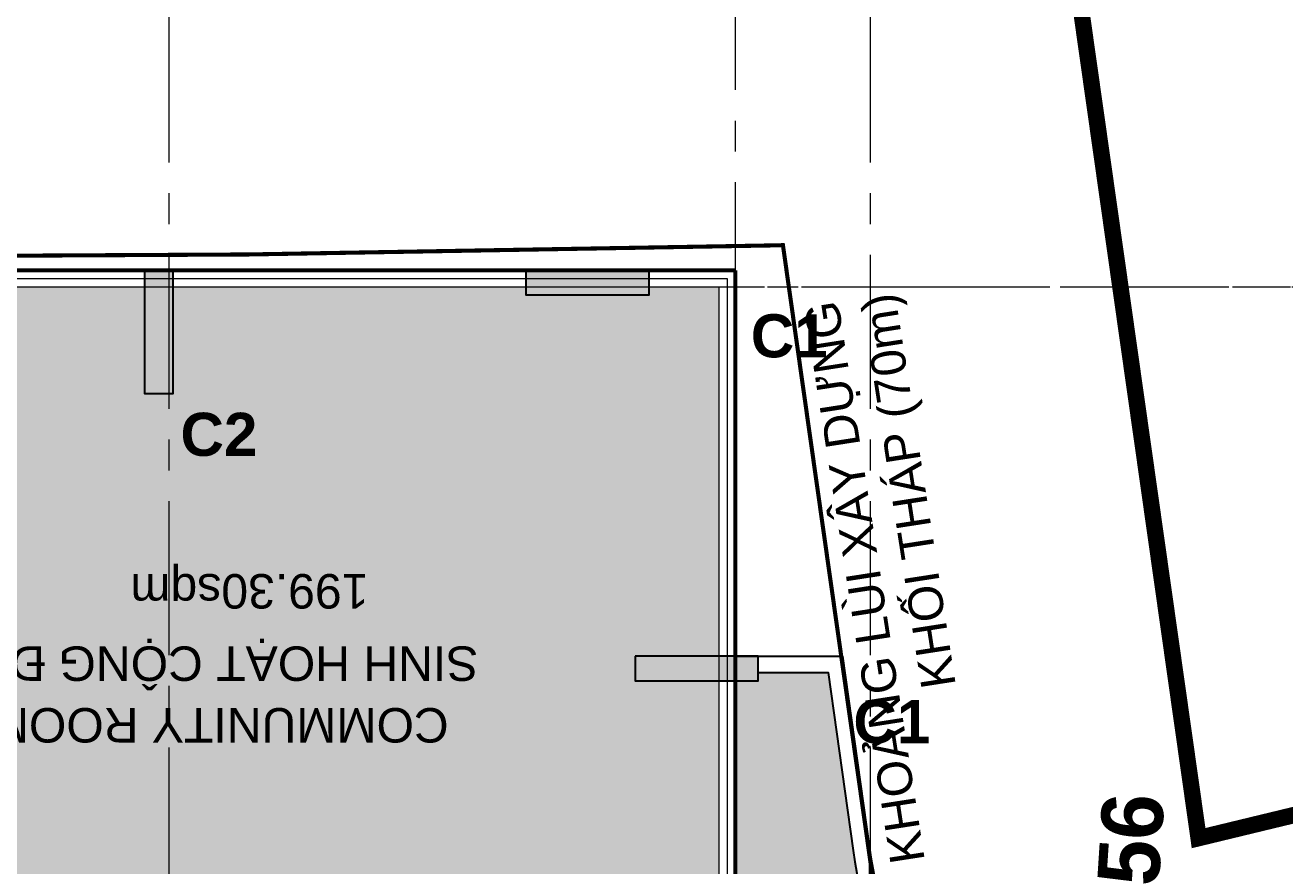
# Model space of a CAD drawing. Header units: millimetres. Extents: x -100356 to 314685, y 446 to 1273965.
# Drawn here: x 71438 to 86788, y 827514 to 837754 of the extents above; entities that cross this region are included whole.
import ezdxf
from ezdxf.xclip import XClip

# ---------------------------------------------------------------- set-up
doc = ezdxf.new("R2010")
doc.units = ezdxf.units.MM
doc.header["$XCLIPFRAME"] = 2
for name, pattern in [('20180221 BF$0$DASHDOT', [1, 0.5, -0.25, 0, -0.25]), ('CENTER', [2, 1.25, -0.25, 0.25, -0.25]), ('Dash', [6, 3, -3]), ('DASHED2', [0.375, 0.25, -0.125]), ('gf$0$CENTER2', [28.574999999999996, 19.05, -3.174999999999999, 3.174999999999999, -3.174999999999999]), ('gf$0$Kume - Grid Line', [10.5, 5.999999999999999, -1.25, 2, -1.25])]:
    doc.linetypes.add(name, pattern=pattern)
for name, color, linetype in [('20180221 BF$0$10', 1, 'Continuous'), ('20180221 BF$0$sohieu_diem', 2, 'Continuous'), ('20180221 BF$0$TREE', 99, 'Continuous'), ('STR', 7, 'Continuous')]:
    doc.layers.add(name, color=color, linetype=linetype)
for name, color, linetype, lineweight in [('20180221 BF$0$setback', 1, 'Continuous', 13), ('20180330-Ascent Plaza-TP-Ban ve so bo$0$KÍNH', 150, 'Continuous', 9), ('@ color hatch', 7, 'Continuous', 13), ('A.Concrete', 7, 'Continuous', 25), ('A1 - dp$0$TUONG 2', 2, 'Continuous', 25), ('gf$0$A.Axis', 251, 'gf$0$CENTER2', 13), ('GJ', 1, 'Continuous', 13), ('KÍNH', 150, 'Continuous', 9), ('LC.HA', 250, 'Continuous', 9), ('LGI', 250, 'CENTER', 9), ('luoicot', 30, 'Continuous', 13), ('TEXT', 6, 'Continuous', 20), ('Text 35', 250, 'Continuous', 15)]:
    doc.layers.add(name, color=color, linetype=linetype, lineweight=lineweight)
doc.styles.add('20180221 BF$0$VAPTIMN', font='VNI-Aptima-Bold.TTF')
doc.styles.add('ARIAL', font='Font - TrueType - Arial Bold.ttf')
doc.styles.add('VnArial', font='Font - TrueType - Arial.ttf')

# ---------------------------------------------------------------- blocks, each defined once
blk = doc.blocks.new('SITE')
at = {"layer": 'GJ', "color": 2, "linetype": 'DASHED2', "ltscale": 200, "const_width": 50}
for points, elevation in [([(-29878.63724851527, 42740.08829556103), (-25969.8822123002, 42803.69467001787), (-21953.70208691485, 42762.33819735248), (-17824.85726146697, 42747.82105758612), (-8761.388092617854, 42796.05047907075), (-2287.339617544902, 42907.87486342783), (-2255.000619305414, 42909.88816991018), (-1185.958073573885, 35376.80779356154), (-1156.783467286848, 8044.275215967384), (-171.9813663010718, -62.86530163977295), (-42868.96356875566, 0.1675262849894352)], -1.948401880183878e-06), ([(-1160.81639505917, 11822.56543983352), (38571.89058090094, 16750.10564390331), (72293.83119198002, 20682.01865234907), (72665.93298668478, 20725.40091659437), (70991.79475905074, 24793.97242829512), (67558.71321172311, 33008.61330619716), (67488.72564941837, 32988.16896476794), (63296.97417460548, 41856.2439627928), (55641.11397701863, 39398.49793158652), (32498.0134045966, 31968.91299656802), (30483.45593920327, 38296.36017735372), (27912.23902114679, 37565.9203514136), (20347.20191071602, 35807.48221048719), (-530.79163456487, 30760.13330863212), (-1185.958083242935, 35376.60854589431)], -1.53277294855317e-06)]:
    blk.add_lwpolyline(points, dxfattribs=dict(at, elevation=elevation))
at = {"layer": 'TEXT', "extrusion": (-1.38694278514431e-09, 5.521557532036263e-09, 1), "insert": (-108.1246516158571, 29991.15589171386, 2.53674456826596e-08), "char_height": 419.9999999999998, "width": 12264.82834147841, "attachment_point": 1, "text_direction": (-0.1533147348097698, 0.9881774092187141, -5.668917182160395e-09), "style": 'VnArial'}
blk.add_mtext('\\pi5420.49001;KHOẢNG LÙI XÂY DỰNG \\P\\pi7471.49956;KHỐI THÁP (70m)', dxfattribs=at)
blk = doc.blocks.new('X-GRID')
at = {"layer": 'LGI', "ltscale": 1500}
for p, q in [((-49499.99921768473, 49486.83894699802), (-49499.99921768485, -7272.626217615738)), ((-40949.99921768473, 49486.838946998), (-40949.99921768496, -7272.626217615763)), ((-47849.99921768496, -7272.626217615734), (-47849.99921768485, 30849.96715951794)), ((5008.778208642092, -1.2732925824821e-11), (-57318.59826279094, 1.482476363889873e-10))]:
    blk.add_line(p, q, dxfattribs=at)
blk = doc.blocks.new('A$C60262ED2')
at = {"layer": 'LC.HA'}
h = blk.add_hatch(color=256, dxfattribs=at)
h.dxf.hatch_style = 1
h.paths.add_polyline_path([(48408.776904887, 51684.01337275357), (48058.776904887, 51684.01337275357), (48058.776904887, 50184.01337275357), (48408.776904887, 50184.01337275357)])
h = blk.add_hatch(color=256, dxfattribs=at)
h.dxf.hatch_style = 1
h.paths.add_polyline_path([(52708.77777361381, 51684.01097252851), (52708.77777361381, 51384.01097252851), (54208.77777361381, 51384.01097252851), (54208.77777361381, 51684.01097252851)])
h = blk.add_hatch(color=256, dxfattribs=at)
h.dxf.hatch_style = 1
h.paths.add_polyline_path([(54038.78195984004, 46983.90661866689), (54038.78195984004, 46683.90661866689), (55538.78195984004, 46683.90661866689), (55538.78195984004, 46983.90661866689)])
at = {"layer": 'STR', "ltscale": 1000}
for points, elevation in [([(48408.776904887, 51684.01337275357), (48058.776904887, 51684.01337275357), (48058.776904887, 50184.01337275357), (48408.776904887, 50184.01337275357)], 6.706806565628017e-05), ([(52708.77777361381, 51684.01097252851), (52708.77777361381, 51384.01097252851), (54208.77777361381, 51384.01097252851), (54208.77777361381, 51684.01097252851)], 6.560706836601802e-05), ([(54038.78195984004, 46983.90661866689), (54038.78195984004, 46683.90661866689), (55538.78195984004, 46683.90661866689), (55538.78195984004, 46983.90661866689)], 6.706806565628017e-05)]:
    blk.add_lwpolyline(points, close=True, dxfattribs=dict(at, elevation=elevation))
at = {"rotation": 180}
blk.add_blockref('X-GRID', (7408.778555928438, 51484.01189456624, 6.706806565628017e-05), dxfattribs=at)
at = {"layer": 'Text 35', "ltscale": 1000, "style": 'ARIAL'}
for s, p in [('C1', (55448.24989483511, 50623.52851214394, 6.706806565628017e-05)), ('C2', (48498.24902610871, 49423.45512912399, 6.706806565628017e-05)), ('C1', (56698.25408106169, 45923.42415826779, 6.706806565628017e-05))]:
    blk.add_text(s, height=525, dxfattribs=at).set_placement(p)
blk = doc.blocks.new('column')
at = {"layer": 'luoicot', "ltscale": 0.5}
blk.add_blockref('A$C60262ED2', (-47108.64113252342, -40383.94843114301, -6.68157683473537e-05), dxfattribs=at)
blk = doc.blocks.new('20180221 BF$0$hientrang')
at = {"layer": '20180221 BF$0$10', "color": 1, "linetype": 'Continuous'}
for p, q in [((-70963.43429744185, 47370.89826066041, -1.952475130390826e-06), (-59640.44825465105, 49716.52975018159, -1.598956099344858e-06)), ((-65904.15067557647, 31044.46418409038, -1.886014317536145e-06), (-70963.43429744185, 47370.89826066041, -1.952475130390826e-06))]:
    blk.add_line(p, q, dxfattribs=at)
at = {"layer": '20180221 BF$0$10', "color": 1}
for p, q in [((-70963.43429755815, 47370.89826066006, -1.952475130394322e-06), (-59640.4482545345, 49716.52975041384, -1.598956099340115e-06)), ((-65904.15067336091, 31044.46418711438, -1.886014317453461e-06), (-70963.43429755815, 47370.89826066006, -1.952475130394322e-06))]:
    blk.add_line(p, q, dxfattribs=at)
at = {"layer": '20180221 BF$0$setback', "color": 1, "linetype": '20180221 BF$0$DASHDOT', "ltscale": 200, "const_width": 199.9999999999989, "elevation": -1.53136088444266e-06}
blk.add_lwpolyline([(-65904.15067941154, 31044.46418945078), (-70963.43429744185, 47370.89826066041), (-59640.44825453446, 49716.52975018113)], dxfattribs=at)
at = {"layer": '20180221 BF$0$sohieu_diem', "color": 3, "const_width": 93.75093750937491, "elevation": -1.951063066293001e-06}
blk.add_lwpolyline([(-71010.3097284949, 47370.95775196556, 1), (-70916.55886638834, 47370.83876935486, 1)], format="xyb", close=True, dxfattribs=at)
at = {"layer": '20180221 BF$0$sohieu_diem', "color": 3, "style": '20180221 BF$0$VAPTIMN'}
blk.add_text('56', height=750.0075000750003, rotation=359.9272838922649, dxfattribs=at).set_placement((-71589.72935974557, 47821.15460352175, -1.968974554108263e-06))
blk = doc.blocks.new('gf$0$grid tower-gf')
at = {"layer": 'gf$0$A.Axis', "linetype": 'gf$0$Kume - Grid Line', "lineweight": 9, "ltscale": 100}
blk.add_line((48341.18399926653, -11100.06496995769), (-14918.79991812457, -11100.0649699575), dxfattribs=at)

msp = doc.modelspace()

# ---------------------------------------------------------------- hatches: boundary and pattern name
at = {"layer": '@ color hatch', "ltscale": 0.5}
h = msp.add_hatch(color=61, dxfattribs=at)
h.paths.add_polyline_path([(57741.17675161803, 825168.3587154422), (57740.72416181332, 834568.4243569868), (64040.7499812594, 834568.3564967042), (64040.7499812594, 831668.4209137502), (66640.74648999619, 831668.4179856014), (66640.76917012669, 834568.4198865523), (79890.7704149527, 834568.3159290219), (79890.78856598602, 829868.426122179), (79890.94961178924, 829868.426122179), (79890.94973701202, 825664.9178062128), (79890.94973701202, 825328.1712776632), (71340.74858635628, 825328.1712776632), (71340.74858635628, 825168.3564930831)])
h.paths.add_polyline_path([(81540.88122606439, 808744.053126794), (76892.64478588999, 808744.053126794), (76819.9340073614, 808744.0533695547), (72141.65272011106, 808744.053126794), (72141.65272011106, 814468.3292963956), (81540.74609145398, 814468.3292963956)])
h.paths.add_polyline_path([(73239.14859030569, 801968.3454902163), (72141.65272011077, 801968.3454902163), (72141.65272011129, 808544.0531267948), (81541.1317726813, 808542.6452744161), (81541.13422442389, 803419.7532403779), (81538.94827187508, 803418.3838314286), (81538.94841659405, 798518.2837139996), (80240.8839226738, 798518.2837139979), (80240.88565910868, 792368.3564631112), (73239.14859030522, 792368.3546132063)])
h.paths.add_polyline_path([(59841.40077655575, 810018.389398801), (63471.17573881137, 810018.4904417519), (63471.17573881137, 808747.1078338426), (70240.88655411509, 808747.1078338422), (70240.88656248919, 803668.8145233796), (59841.40077672066, 803668.8145062308)])
h = msp.add_hatch(dxfattribs=at)
h.set_pattern_fill('CROSS', color=139, scale=300)
h.set_pattern_definition([(0, (403133.1360193419, 611737.2349719522), (75, 75), [37.5, -112.5]), (90, (403151.8860193419, 611718.4849719522), (-74.99999999999999, 75), [37.5, -112.5])])
h.paths.add_polyline_path([(83212.42422707907, 808373.6889725882), (81740.74761124681, 808168.4063977107)], flags=17)
h.paths.add_polyline_path([(83212.42422707907, 808373.6889725882), (84695.00294770404, 808551.5024465094), (100028.8624811895, 810388.2729722965), (100147.7974075292, 809395.3986052352), (91608.83811898918, 808372.5295216006), (88109.66221018291, 807953.3782555647), (84610.48275086969, 807534.2278126018), (83172.2955748537, 807361.9540181591), (81734.10839883772, 807189.6802237163), (81738.94828693486, 807724.2131789902), (81740.88392267974, 808197.6405487135)])
h.paths.add_polyline_path([(121932.7370350757, 824404.0149546609), (119016.8162593673, 823356.3965167147), (133716.4468027565, 825116.7511453344), (134113.8031801931, 825164.3483264789), (133698.6463321209, 828631.2160574729)])
h.paths.add_polyline_path([(112560.7605529996, 825816.0341125375), (113575.8765709283, 822703.1197447677), (114587.9706972114, 822824.9630658368), (113397.0674534474, 826476.9395420837), (110511.5235426036, 828239.996312139), (97296.61770186228, 824787.2103187034), (97712.65726879232, 821294.7794819064), (89772.1964843957, 820342.1531015661), (86740.94967440043, 820342.1531015661), (86740.94967440043, 819142.1531015661), (99597.78295944804, 820713.3954647214), (99174.82308025133, 824244.377111623), (110328.6136288808, 827158.6356197153)])
edge = h.paths.add_edge_path()
edge.add_line((81224.42878567292, 829868.278549236), (80090.9496744006, 829868.278549236))
edge.add_line((80090.9496744006, 829868.278549236), (80090.94711980438, 830068.4128101026))
edge.add_line((80090.94711980438, 830068.4128101026), (80090.94410195317, 825328.0115999916))
edge.add_line((80090.94410195317, 825328.0115999916), (81741.05486908909, 825328.0312853365))
edge.add_line((81741.05486908909, 825328.0312853366), (81739.99189417557, 817368.4006918883))
edge.add_line((81739.99189417557, 817368.4006918883), (84740.96152757898, 817368.4006918883))
edge.add_line((84740.96152757898, 817368.4006918883), (84740.89602219009, 823594.9207396888))
edge.add_arc((86677.59327016228, 828420.8096494845), 5199.999999999248, 187.9645856006275, 248.1337128818804, ccw=False)
edge.add_line((81527.75297887837, 827700.292491978), (81224.42878567292, 829868.278549236))

# ---------------------------------------------------------------- linework, layer by layer
at = {"color": 3, "linetype": 'Dash', "ltscale": 30, "const_width": 49.99999999999999, "elevation": 6.889417565665579e-05}
for points in [[(51040.88469356065, 834768.3853182856), (64240.88474687607, 834768.3853182856), (64237.36267422721, 831868.3873205299), (66440.88535475473, 831868.3873205299), (66440.8847450104, 834768.3853182856), (80090.88619501119, 834768.3843918373)], [(80090.85129484381, 834768.3696307975), (80090.84707714534, 830068.3705573049), (80090.94869838304, 830068.3686956549), (80091.09120399387, 825331.035499379), (81741.03094892528, 825331.0561877628), (81740.11475416854, 818818.3707156917), (81740.5181929306, 818818.1907399476), (81740.51819293048, 818921.0355502632), (81740.13739917356, 818921.0993394926), (81740.1375429317, 817867.9244129412), (81740.86429230006, 817868.3416509225), (81740.90809841266, 804668.3416509251), (81739.97716190467, 804667.8964572853), (81739.9772635683, 803618.2342087256), (81740.87984372185, 803618.3994517049), (81740.87984372185, 803768.3553883564), (81739.08314660947, 803768.3412568053), (81738.94691710336, 798321.3081148177)]]:
    msp.add_lwpolyline(points, dxfattribs=at)
at = {"layer": '@ color hatch', "color": 250, "linetype": 'Dash', "ltscale": 10, "const_width": 10, "elevation": 6.889417565665839e-05}
msp.add_lwpolyline([(57741.17675161803, 825168.3587154422), (57740.72416181332, 834568.4243569868), (64040.7499812594, 834568.3564967042), (64040.7499812594, 831668.4209137502), (66640.74648999619, 831668.4179856014), (66640.76917012669, 834568.4198865523), (79890.7704149527, 834568.3159290219), (79890.78856598602, 829868.426122179), (79890.94961178924, 829868.426122179), (79890.94973701202, 825664.9178062128), (79890.94973701202, 825328.1712776632), (79890.94973701202, 825328.1712776632), (79890.94973701202, 825328.1712776632), (71340.74858635628, 825328.1712776632), (71340.74858635628, 825168.3564930831)], close=True, dxfattribs=at)
at = {"layer": 'A1 - dp$0$TUONG 2', "ltscale": 0.5, "elevation": 6.694170052626407e-05}
msp.add_lwpolyline([(85737.55053009266, 827851.4641755302), (84112.8331089402, 839300.1450302289)], dxfattribs=at)
at = {"layer": 'A1 - dp$0$TUONG 2', "ltscale": 0.5, "elevation": 6.835503346291592e-05}
for points in [[(80094.90492910471, 830068.278549236), (81398.39467933668, 830068.278549236), (81725.82375931238, 827728.0046903437, 0.4487796255676842), (87941.5600935621, 823583.208191185), (110701.8062044988, 829529.997364416), (114400.6357339847, 827270.0260575389), (115423.3499038245, 824133.8114996087), (118738.9462188871, 824531.6620831756), (134710.9734933587, 830270.017666602), (136710.3665189679, 813573.6023376813), (81740.84844784193, 806989.0578397712)], [(80370.88810890655, 829868.278549236), (81224.42878567292, 829868.278549236), (81527.75297887837, 827700.292491978, 0.4487796255676858), (87992.1187664981, 823389.7041328531), (110670.0924275163, 829314.9971890365), (114233.3743538952, 827137.8449716298), (115284.1200360557, 823915.6700939799), (118785.2578923004, 824335.7844887655), (134542.2522998191, 829996.8840650806), (136488.0060427532, 813748.3965472593), (81717.06141897313, 807187.6382447904)]]:
    msp.add_lwpolyline(points, format="xyb", dxfattribs=at)
at = {"layer": 'KÍNH', "elevation": 6.914647296558746e-05}
for points in [[(57790.74833984928, 834768.42047535), (64240.74998125905, 834768.42047535), (64240.7499812594, 831868.4238419), (66440.74671524511, 831868.4238418997), (66440.74998125904, 834768.4214508557), (80090.75148185999, 834768.3146977935), (80090.9496744006, 830068.4311191315), (80090.9496744006, 830068.4301770572), (80090.9496744006, 825268.4214630408)], [(57790.74833984928, 834668.42047535), (64140.74998125905, 834668.42047535), (64140.7499812594, 831768.4238419), (66540.74660262394, 831768.4238418997), (66540.74986863694, 834668.4206687799), (79990.75569870514, 834668.315479831), (79990.95389127497, 829968.431208866), (79990.9496744006, 829968.4302667954), (79990.9496744006, 825268.4214630408)], [(57790.74833984928, 834568.42047535), (64040.74998125905, 834568.42047535), (64040.7499812594, 831668.4238419), (66640.74649000277, 831668.4238418997), (66640.74975601489, 834568.4198867041), (79890.75991555028, 834568.3162618686), (79890.95810814934, 829868.4312986004), (79890.9496744006, 829868.4303565337), (79890.9496744006, 825268.4214630408)]]:
    msp.add_lwpolyline(points, dxfattribs=at)

# ---------------------------------------------------------------- block references
at = {"layer": '20180221 BF$0$TREE'}
ref = msp.add_blockref('20180221 BF$0$hientrang', (137502.2644682878, 895676.4256591527, 6.882658044175619e-05), dxfattribs=dict(at, rotation=86.37342821610302))
XClip(ref).set_block_clipping_path([(-133148.1755428242, 112075.9558377523), (-124131.7889780848, -30182.587738563365), (-23551.898604514776, -23807.805954292417), (-32568.285169254174, 118450.73762202327)])
at = {"layer": '20180330-Ascent Plaza-TP-Ban ve so bo$0$KÍNH', "rotation": 180}
msp.add_blockref('gf$0$grid tower-gf', (74640.68223605088, 823468.1904218246, 6.591265602531721e-05), dxfattribs=at)
at = {"layer": 'A.Concrete'}
msp.add_blockref('column', (71940.74728158994, 823468.3218504374, 6.864187834772932e-05), dxfattribs=at)
at = {"layer": 'GJ'}
msp.add_blockref('SITE', (82927.04390989208, 792165.4681727872, 6.734725629129712e-05), dxfattribs=at)

# ---------------------------------------------------------------- texts
at = {"layer": 'TEXT', "style": 'VnArial'}
for s, p in [('199.30sqm', (75622.55810439248, 831068.209279727, 6.785043884505823e-05)), ('SINH HOẠT CỘNG ĐỒNG 2', (76960.73458322823, 830187.2930660842, 6.785043884505823e-05)), ('COMMUNITY ROOM 2', (76599.38848685088, 829436.2979717937, 6.785043884505823e-05))]:
    msp.add_text(s, height=420, rotation=180, dxfattribs=at).set_placement(p)

doc.saveas('drawing.dxf')
